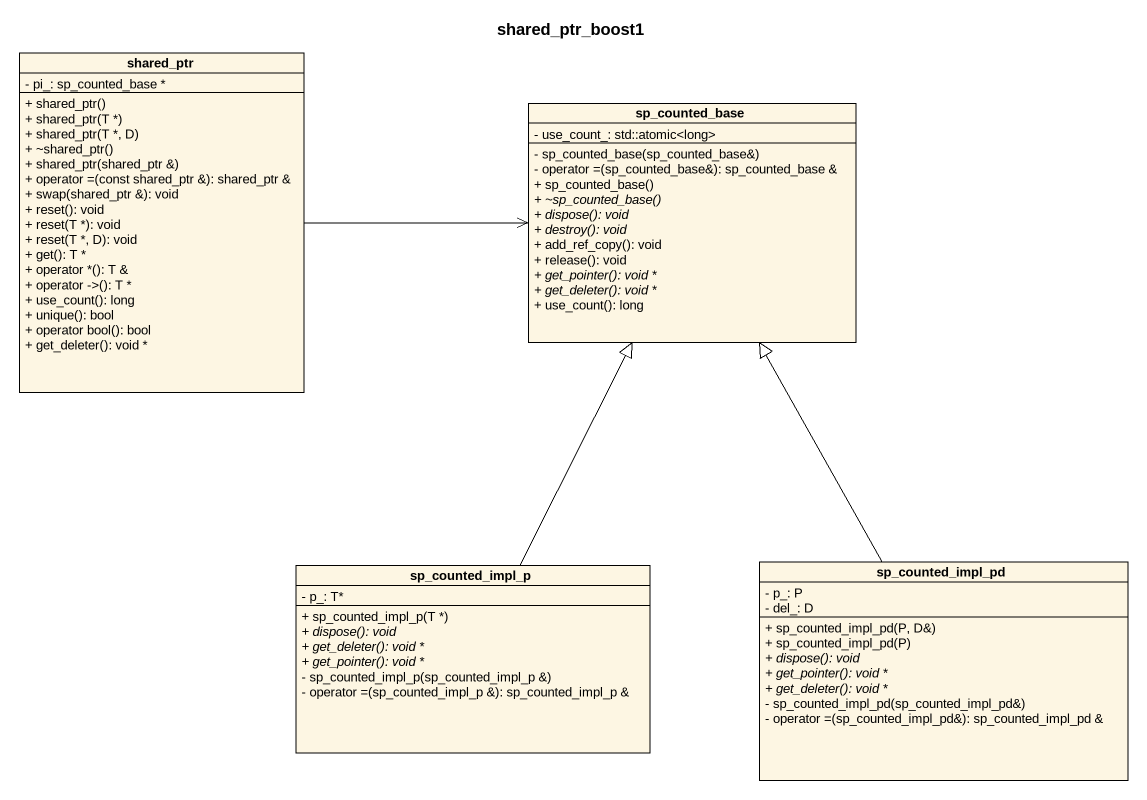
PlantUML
@startuml
title shared_ptr_boost1
hide circle
hide empty members
skinparam classAttributeIconSize 0
class shared_ptr {
  - pi_: sp_counted_base *
  + shared_ptr()
  + shared_ptr(T *)
  + shared_ptr(T *, D)
  + ~shared_ptr()
  + shared_ptr(shared_ptr &)
  + operator =(const shared_ptr &): shared_ptr &
  + swap(shared_ptr &): void
  + reset(): void
  + reset(T *): void
  + reset(T *, D): void
  + get(): T *
  + operator *(): T &
  + operator ->(): T *
  + use_count(): long
  + unique(): bool
  + operator bool(): bool
  + get_deleter(): void *
}
class sp_counted_base {
  - use_count_: std::atomic<long>
  - sp_counted_base(sp_counted_base&)
  - operator =(sp_counted_base&): sp_counted_base &
  + sp_counted_base()
  {abstract} + ~sp_counted_base()
  {abstract} + dispose(): void
  {abstract} + destroy(): void
  + add_ref_copy(): void
  + release(): void
  {abstract} + get_pointer(): void *
  {abstract} + get_deleter(): void *
  + use_count(): long
}
class sp_counted_impl_p {
  - p_: T*
  + sp_counted_impl_p(T *)
  {abstract} + dispose(): void
  {abstract} + get_deleter(): void *
  {abstract} + get_pointer(): void *
  - sp_counted_impl_p(sp_counted_impl_p &)
  - operator =(sp_counted_impl_p &): sp_counted_impl_p &
}
class sp_counted_impl_pd {
  - p_: P
  - del_: D
  + sp_counted_impl_pd(P, D&)
  + sp_counted_impl_pd(P)
  {abstract} + dispose(): void
  {abstract} + get_pointer(): void *
  {abstract} + get_deleter(): void *
  - sp_counted_impl_pd(sp_counted_impl_pd&)
  - operator =(sp_counted_impl_pd&): sp_counted_impl_pd &
}
shared_ptr -right-> sp_counted_base
sp_counted_impl_p -up-|> sp_counted_base
sp_counted_impl_pd -up-|> sp_counted_base
@enduml
